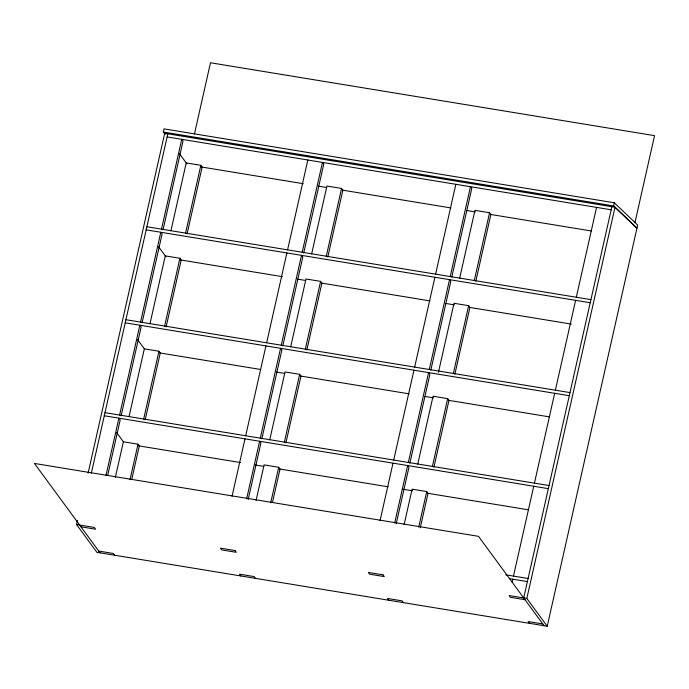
<?xml version="1.0" encoding="UTF-8"?>
<svg xmlns="http://www.w3.org/2000/svg" width="689" height="689" viewBox="0 0 689 689"><rect width="100%" height="100%" fill="white"/><g stroke="black" fill="none" stroke-linecap="round" stroke-linejoin="round"><path stroke-width="1.03" d="M165.661 134.252L163.336 132.03L163.991 128.869L614.295 202.781L637.644 225.062L547.23 626.241L96.925 552.328L76.531 524.536L77.478 520.341M88.114 473.136L164.697 133.296L615.01 207.208L636.937 228.171L613.649 205.942L614.295 202.781M91.336 473.222L167.823 133.804M105.951 475.625L118.904 418.163L120.196 419.928L107.717 475.298M119.602 415.062L139.85 325.208L141.142 326.974L121.135 415.777M140.547 322.107L160.795 232.262L162.096 234.027L142.08 322.831M161.502 229.153L181.75 139.307L183.041 141.073L163.026 229.876M115.373 477.305L123.383 441.787L137.998 444.19L139.299 445.947L131.763 479.38M129.024 416.742L144.328 348.832L158.952 351.235L160.244 353.001L145.172 419.859M149.969 323.796L165.274 255.886L179.898 258.28L181.19 260.046L166.127 326.913M170.915 230.841L186.219 162.931L200.843 165.334L202.135 167.1L187.072 233.959M194.427 134.036L210.489 62.759L654.55 135.647L634.948 222.642M129.997 479.708L137.998 444.19M143.648 419.145L158.952 351.235M164.593 326.19L179.898 258.28M185.539 233.244L200.843 165.334M232.047 496.321L244.991 438.859M245.689 435.758L265.937 345.904M266.643 342.803L286.891 252.958M287.589 249.849L307.837 160.003M246.662 498.715L259.615 441.261L260.907 443.018L248.195 499.439M260.313 438.152L280.561 348.307L281.853 350.072L261.846 438.876M281.258 345.206L301.506 255.352L302.807 257.118L282.791 345.921M302.204 252.252L322.452 162.406L323.752 164.171L303.737 252.975M256.084 500.403L264.094 464.886L278.709 467.28L280.01 469.045L272.474 502.479M269.735 439.84L285.039 371.931L299.655 374.334L300.955 376.099L285.883 442.958M290.68 346.886L305.985 278.976L320.609 281.379L321.901 283.145L306.829 350.003M311.626 253.94L326.93 186.03L341.555 188.433L342.846 190.19L327.783 257.057M270.708 502.806L278.709 467.28M284.35 442.235L299.655 374.334M305.305 349.289L320.609 281.379M326.25 256.334L341.555 188.433M380.061 520.617L393.014 463.154M393.712 460.054L413.96 370.2M414.657 367.099L434.905 277.254M435.603 274.144L455.851 184.299M394.685 523.011L407.63 465.557L408.93 467.314L396.218 523.735M408.336 462.448L428.584 372.603L429.876 374.368L409.86 463.172M429.281 369.502L449.529 279.648L450.821 281.413L430.814 370.217M450.227 276.547L470.475 186.702L471.767 188.467L451.76 277.271M404.107 524.699L412.108 489.181L426.732 491.576L428.024 493.341L420.256 527.817M417.749 464.136L433.054 396.227L447.678 398.63L448.97 400.395L433.906 467.254M438.462 372.232L454.008 303.272L468.623 305.675L469.924 307.44L454.852 374.299M459.649 278.235L474.954 210.326L489.569 212.729L490.869 214.486L475.798 281.353M418.723 527.102L426.732 491.576M432.373 466.531L447.678 398.63M453.319 373.584L468.623 305.675M474.273 280.63L489.569 212.729M512.082 582.265L512.771 579.199M513.477 576.099L533.725 486.253M534.423 483.144L554.671 393.298M555.368 390.198L575.616 300.344M576.314 297.243L596.562 207.398M523.718 597.94L611.884 206.691M547.23 626.241L526.835 598.448L615.01 207.208M163.336 132.03L613.649 205.942M167.126 136.913L611.186 209.792M201.326 166.962L303.315 183.705M318.189 186.142L326.681 187.537M342.622 190.155L450.976 207.94M466.918 210.558L475.41 211.954M490.284 214.391L591.205 230.961M146.878 226.759L590.938 299.646M146.18 229.859L590.24 302.747M180.38 259.917L282.369 276.659M297.235 279.097L305.735 280.492M321.668 283.11L430.031 300.895M445.964 303.504L454.464 304.9M469.338 307.346L571.327 324.088M125.932 319.705L569.992 392.592M125.226 322.814L569.286 395.701M159.435 352.863L260.356 369.433M276.289 372.051L284.79 373.447M300.723 376.056L409.085 393.841M425.018 396.459L433.519 397.854M448.393 400.292L549.314 416.862M104.978 412.659L549.038 485.547M104.28 415.76L548.341 488.647M138.489 445.817L240.47 462.56M255.343 464.997L263.844 466.393M279.777 469.011L388.14 486.796M403.013 489.233L412.573 490.809M427.447 493.246L528.368 509.808M505.786 574.833L528.093 578.493M509.335 578.639L527.395 581.602M76.531 524.536L94.272 527.447L95.573 529.212L80.949 526.809M526.835 598.448L509.093 595.537L510.385 597.303L525.009 599.697M98.751 551.071L113.375 553.474L114.667 555.239M542.811 623.958L528.187 621.564L529.488 623.321M544.103 625.724L478.51 536.335L34.45 463.447L100.043 552.836M179.484 153.75L186.9 163.853M158.539 246.705L165.954 256.808M403.401 602.625L402.1 600.868L387.485 598.465L388.777 600.231M137.585 339.651L144.389 348.918M255.378 578.329L254.086 576.572L239.462 574.17L240.754 575.935M116.639 432.606L123.443 441.864M234.983 550.545L220.359 548.143L221.66 549.908L236.275 552.311L234.983 550.545M383.006 574.841L368.382 572.438L369.674 574.204L384.298 576.607L383.006 574.841"/></g></svg>
